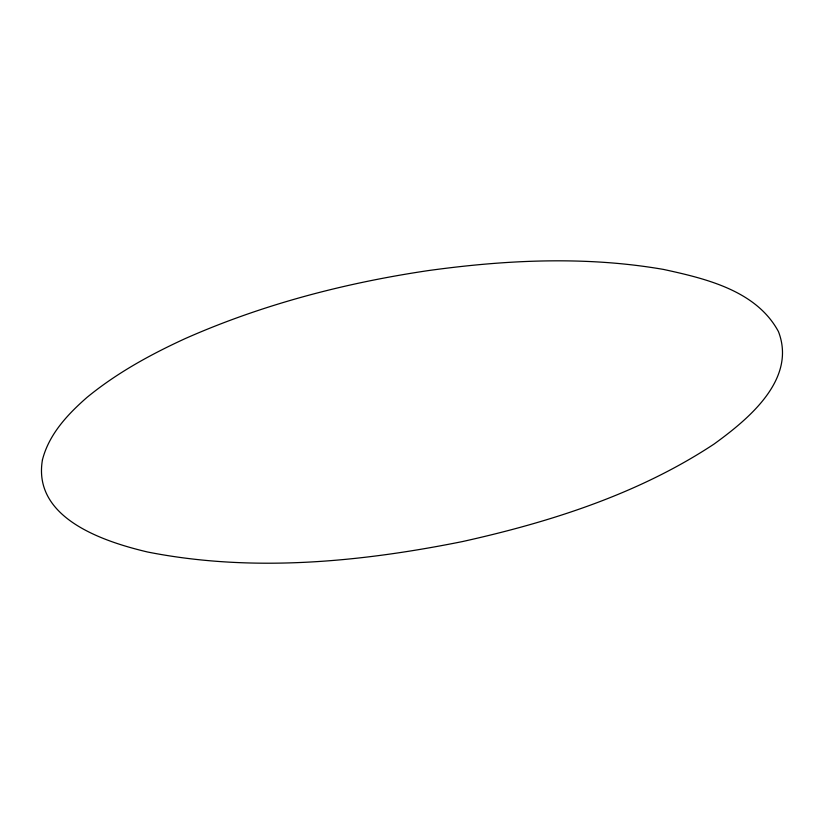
<?xml version="1.0" encoding="UTF-8"?>
<svg xmlns="http://www.w3.org/2000/svg" width="824" height="824" viewBox="0 0 824 824"><rect width="100%" height="100%" fill="white"/><g stroke="black" fill="none" stroke-linecap="round" stroke-linejoin="round"><path stroke-width="1.24" d="M42.436 459.874C32.404 518.193 103.474 541.574 147.496 551.987C251.557 572.577 359.182 562.308 462.377 541.584C550.35 522.035 638.281 494.101 714.037 444.074C748.11 419.354 796.849 379.586 778.474 331.639C756.329 290.491 705.694 278.615 663.577 269.438C585.823 255.934 506.111 259.848 428.274 270.591C344.906 282.962 262.516 304.386 185.318 338.54C150.514 354.505 116.617 373.066 86.942 397.446C67.609 414.369 48.925 434.299 42.436 459.874"/></g></svg>
